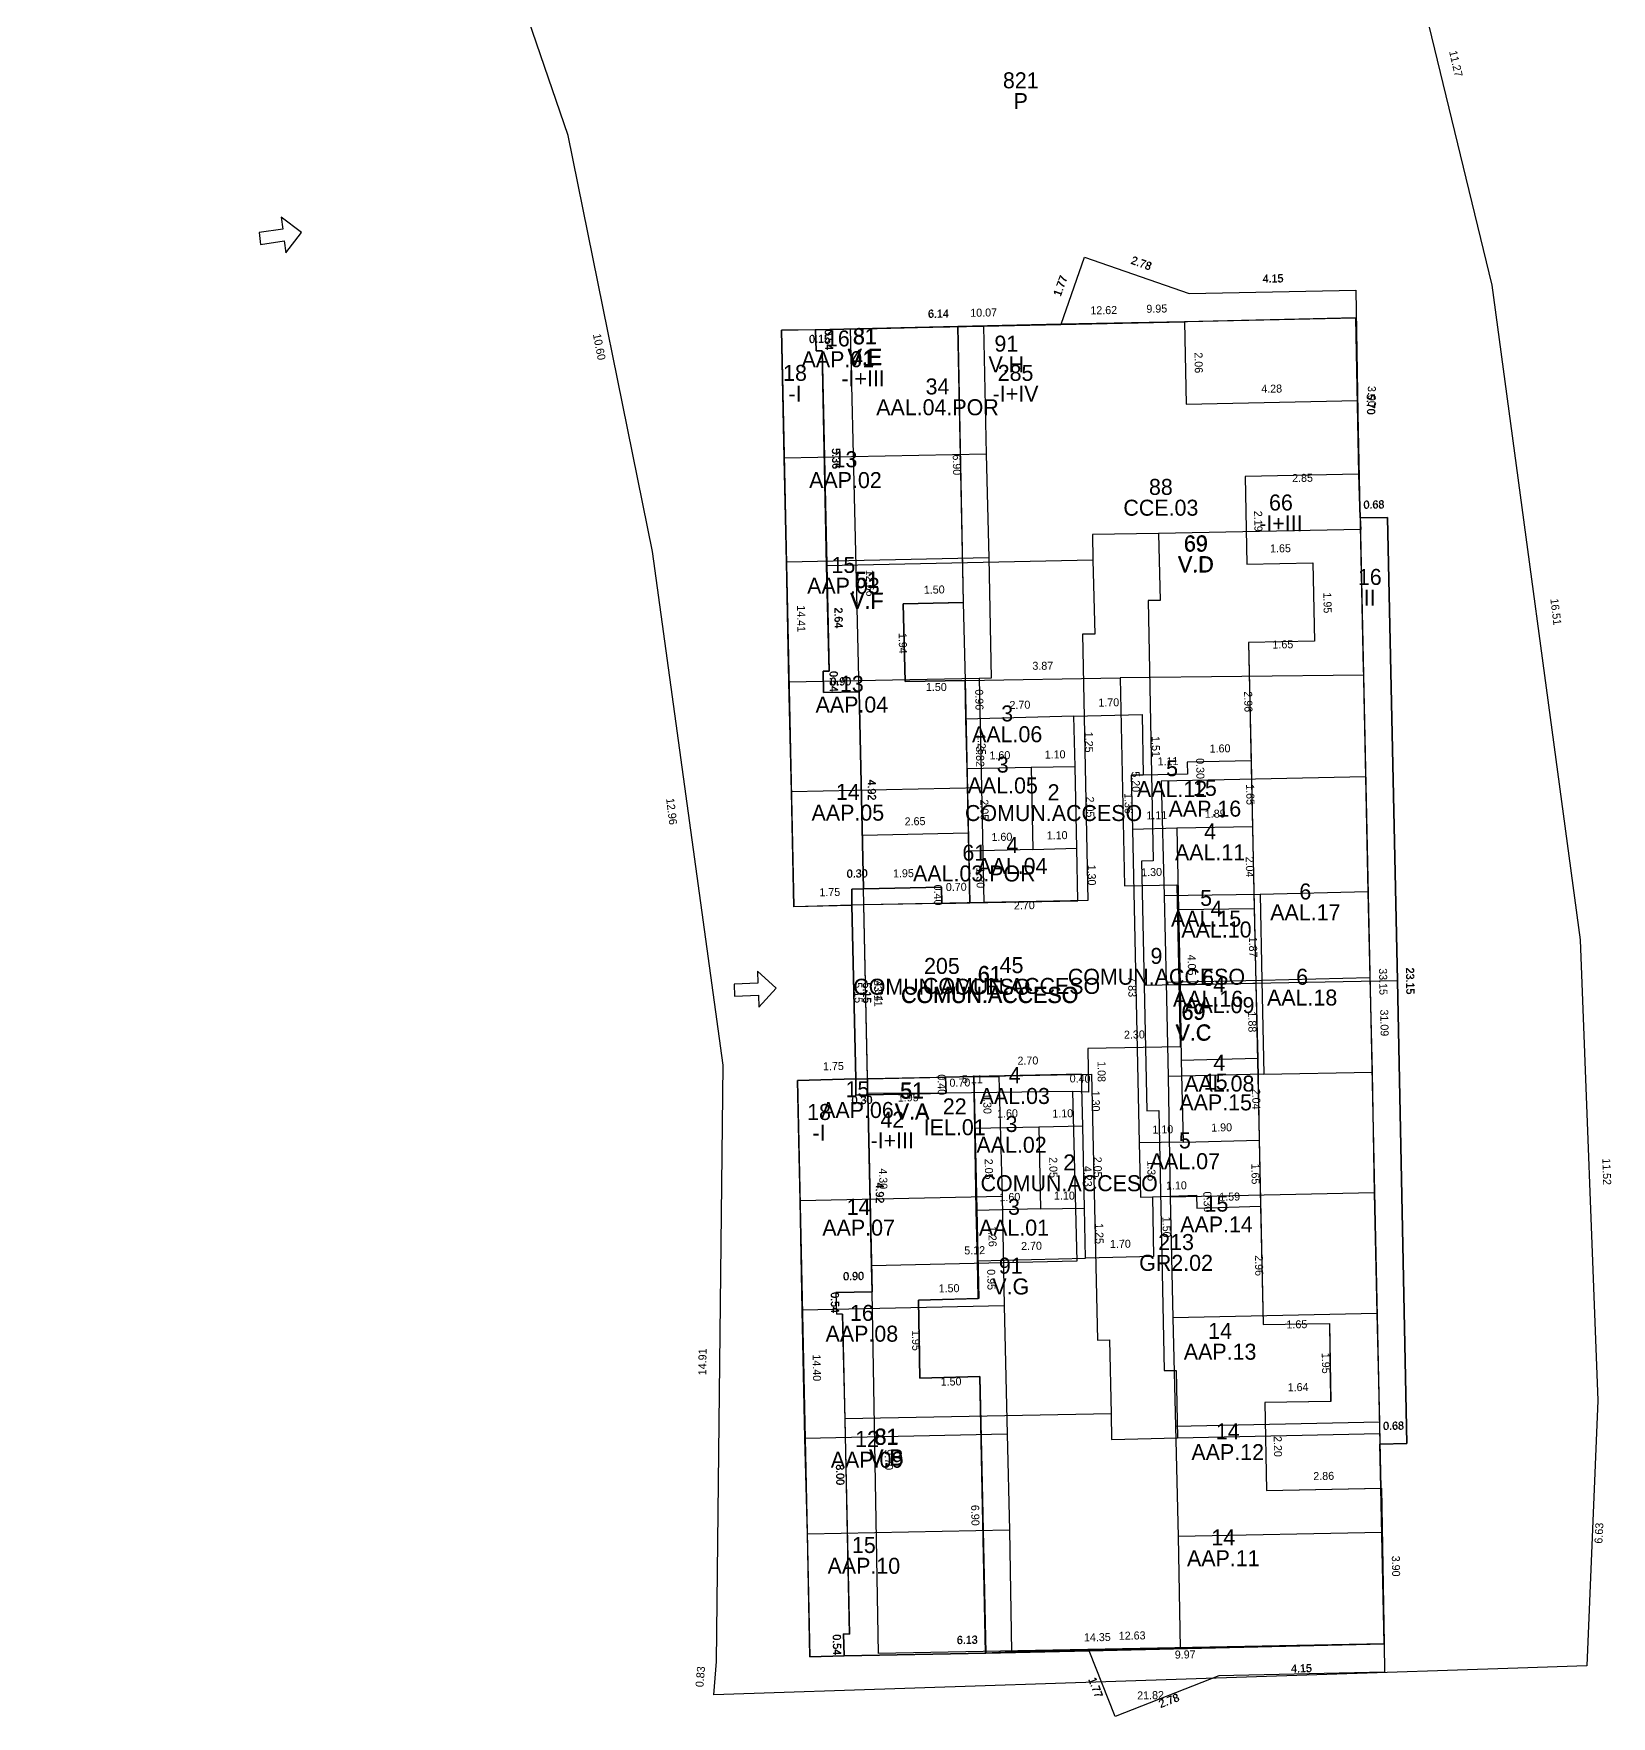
# Model space of a CAD drawing. Header units: metres. Extents: x 352532.3 to 352572, y 4795890.3 to 4795974.6.
# Drawn here: x 352532.57 to 352571.98, y 4795890.28 to 4795932.33 of the extents above; entities that cross this region are included whole.
import ezdxf
from ezdxf.enums import TextEntityAlignment as Align

# ---------------------------------------------------------------- set-up
doc = ezdxf.new("R2010")
doc.units = ezdxf.units.M

msp = doc.modelspace()

# ---------------------------------------------------------------- linework, layer by layer
at = {"layer": 'PG-LF'}
msp.add_lwpolyline([(352538.75, 4795927.74), (352538.79, 4795927.44), (352538.2, 4795927.36), (352538.24, 4795927.06), (352538.83, 4795927.15), (352538.87, 4795926.85), (352539.26, 4795927.36), (352538.75, 4795927.74)], dxfattribs=at)
at = {"layer": 'PG-LI'}
for p, q in [((352555.6595, 4795925.0085), (352552.0995, 4795924.9285)), ((352558.2395, 4795925.0685), (352555.6595, 4795925.0085)), ((352565.7095, 4795920.2285), (352565.6795, 4795921.3185)), ((352565.7095, 4795920.2285), (352566.1995, 4795897.078)), ((352555.2495, 4795910.9985), (352553.2995, 4795910.9585)), ((352553.0095, 4795910.5485), (352553.109, 4795906.2085)), ((352553.109, 4795906.2085), (352553.109, 4795905.7985)), ((352553.109, 4795905.7985), (352553.409, 4795905.8085)), ((352556.2095, 4795898.7685), (352556.359, 4795891.858)), ((352566.2295, 4795895.978), (352566.1995, 4795897.078)), ((352552.819, 4795891.788), (352556.359, 4795891.858))]:
    msp.add_line(p, q, dxfattribs=at)
for points in [[(352565.6795, 4795921.3185), (352565.5995, 4795925.2285), (352561.3195, 4795925.1285), (352558.2395, 4795925.0685)], [(352552.0995, 4795924.9285), (352551.2495, 4795924.9185), (352551.559, 4795910.5185), (352553.0095, 4795910.5485)], [(352552.0995, 4795924.9285), (352552.1195, 4795924.3985), (352552.2695, 4795924.3985), (352552.4395, 4795916.3985), (352552.2895, 4795916.3985), (352552.2995, 4795915.8585), (352553.1895, 4795915.8785), (352553.2995, 4795910.9585)], [(352555.6595, 4795925.0085), (352555.7895, 4795918.1085), (352554.2895, 4795918.0785), (352554.3395, 4795916.1385), (352555.8395, 4795916.1585), (352555.9595, 4795910.6085), (352555.2595, 4795910.5885), (352555.2495, 4795910.9985)], [(352565.6795, 4795921.3185), (352562.8395, 4795921.2585), (352562.8795, 4795919.0685), (352564.5295, 4795919.0985), (352564.5695, 4795917.1485), (352562.9195, 4795917.1085), (352563.2895, 4795900.068), (352564.9395, 4795900.098), (352564.9795, 4795898.148), (352563.3295, 4795898.118), (352563.3695, 4795895.918), (352566.2295, 4795895.978)], [(352566.1995, 4795897.078), (352566.8795, 4795897.098), (352566.6395, 4795908.6585), (352566.3895, 4795920.2385), (352565.7095, 4795920.2285)], [(352553.2995, 4795910.9585), (352553.0095, 4795910.9485), (352553.0095, 4795910.5485)], [(352553.109, 4795906.2085), (352551.649, 4795906.1685), (352551.959, 4795891.768), (352552.819, 4795891.788)], [(352553.409, 4795905.8085), (352555.3695, 4795905.8485), (352555.3495, 4795906.2485), (352556.0595, 4795906.2685), (352556.1795, 4795900.7185), (352554.679, 4795900.6785), (352554.709, 4795898.7285), (352556.2095, 4795898.7685)], [(352553.409, 4795905.8085), (352553.519, 4795900.8885), (352552.609, 4795900.8685), (352552.629, 4795900.3385), (352552.779, 4795900.3285), (352552.949, 4795892.328), (352552.799, 4795892.338), (352552.819, 4795891.788)], [(352556.359, 4795891.858), (352558.9395, 4795891.918), (352566.3095, 4795892.088), (352566.2295, 4795895.978)]]:
    msp.add_lwpolyline(points, dxfattribs=at)
at = {"layer": 'PG-LP'}
msp.add_lwpolyline([(352533.909, 4795966.6595), (352546.2295, 4795973.8095), (352549.3395, 4795974.1495), (352551.1395, 4795973.0995), (352560.2395, 4795954.369), (352566.34, 4795936.9885), (352569, 4795926.0385), (352571.2095, 4795909.6785), (352571.6495, 4795898.168), (352571.3695, 4795891.538), (352569.6495, 4795891.478), (352549.559, 4795890.818), (352549.629, 4795891.648), (352549.799, 4795906.5485), (352548.029, 4795919.3885), (352545.919, 4795929.779), (352542.459, 4795939.889), (352537.869, 4795950.859), (352532.639, 4795961.1295), (352532.569, 4795963.3495), (352533.909, 4795966.6595)], dxfattribs=at)
at = {"layer": 'PS01-LI'}
for p, q in [((352556.2995, 4795925.0185), (352556.3695, 4795921.8185)), ((352556.3695, 4795921.8185), (352551.3195, 4795921.7185)), ((352556.3695, 4795921.8185), (352556.4295, 4795919.2285)), ((352556.4295, 4795919.2285), (352551.3795, 4795919.1185)), ((352556.4295, 4795919.2285), (352556.4895, 4795916.2185)), ((352556.1895, 4795916.2085), (352551.4395, 4795916.1185)), ((352556.4895, 4795916.2185), (352556.1895, 4795916.2085)), ((352556.1895, 4795916.2085), (352556.2495, 4795913.4785)), ((352556.2495, 4795913.4785), (352551.4995, 4795913.3785)), ((352563.2095, 4795910.8185), (352560.8095, 4795910.7785)), ((352560.8095, 4795910.7785), (352560.8595, 4795908.6185)), ((352565.8995, 4795910.8785), (352563.2095, 4795910.8185)), ((352563.2095, 4795910.8185), (352563.2495, 4795908.6685)), ((352563.2495, 4795908.6685), (352560.8595, 4795908.6185)), ((352560.8595, 4795908.6185), (352560.9095, 4795906.2685)), ((352565.9495, 4795908.7285), (352563.2495, 4795908.6685)), ((352563.2495, 4795908.6685), (352563.2995, 4795906.3285)), ((352563.2995, 4795906.3285), (352560.9095, 4795906.2685)), ((352563.2995, 4795906.3285), (352566.0095, 4795906.3785)), ((352556.6795, 4795906.2685), (352556.7695, 4795903.2685)), ((352560.9095, 4795906.2685), (352560.9595, 4795903.2485)), ((352566.0595, 4795903.3585), (352560.9595, 4795903.2485)), ((352556.7695, 4795903.2685), (352551.719, 4795903.1585)), ((352556.7695, 4795903.2685), (352556.8195, 4795900.5385)), ((352560.9595, 4795903.2485), (352561.0295, 4795900.238)), ((352556.8195, 4795900.5385), (352551.769, 4795900.4285)), ((352556.8195, 4795900.5385), (352556.8895, 4795897.328)), ((352566.1295, 4795900.348), (352561.0295, 4795900.238)), ((352561.0295, 4795900.238), (352561.0995, 4795897.518)), ((352566.1895, 4795897.628), (352561.0995, 4795897.518)), ((352561.0995, 4795897.518), (352561.1595, 4795894.768)), ((352556.8895, 4795897.328), (352551.839, 4795897.2185)), ((352556.8895, 4795897.328), (352556.9495, 4795894.928)), ((352556.9495, 4795894.928), (352551.899, 4795894.828)), ((352556.9495, 4795894.928), (352556.999, 4795891.888)), ((352566.2495, 4795894.868), (352561.1595, 4795894.768)), ((352561.1595, 4795894.768), (352561.2095, 4795891.978))]:
    msp.add_line(p, q, dxfattribs=at)
for points in [[(352556.2495, 4795913.4785), (352556.3095, 4795910.6085), (352555.9595, 4795910.6085), (352555.2595, 4795910.5885), (352553.3095, 4795910.5585)], [(352565.8395, 4795913.7585), (352560.7395, 4795913.6485), (352560.8095, 4795910.7785)], [(352553.399, 4795906.2085), (352555.3495, 4795906.2485), (352556.0595, 4795906.2685), (352556.6795, 4795906.2685)]]:
    msp.add_lwpolyline(points, dxfattribs=at)
at = {"layer": 'PS01-LP'}
for p, q in [((352556.2995, 4795925.0185), (352561.3195, 4795925.1285)), ((352551.3795, 4795919.1185), (352551.3195, 4795921.7185)), ((352551.4395, 4795916.1185), (352551.3795, 4795919.1185)), ((352551.4995, 4795913.3785), (352551.4395, 4795916.1185)), ((352565.8395, 4795913.7585), (352565.8995, 4795910.8785)), ((352553.399, 4795906.2085), (352553.3095, 4795910.5585)), ((352565.8995, 4795910.8785), (352565.9495, 4795908.7285)), ((352565.9495, 4795908.7285), (352566.0095, 4795906.3785)), ((352566.0095, 4795906.3785), (352566.0595, 4795903.3585)), ((352566.0595, 4795903.3585), (352566.1295, 4795900.348)), ((352551.769, 4795900.4285), (352551.719, 4795903.1585)), ((352551.839, 4795897.2185), (352551.769, 4795900.4285)), ((352566.1295, 4795900.348), (352566.1895, 4795897.628)), ((352566.1895, 4795897.628), (352566.1995, 4795897.078)), ((352551.899, 4795894.828), (352551.839, 4795897.2185)), ((352566.2495, 4795894.868), (352566.3095, 4795892.088)), ((352566.3095, 4795892.088), (352561.2095, 4795891.978)), ((352561.2095, 4795891.978), (352556.999, 4795891.888))]:
    msp.add_line(p, q, dxfattribs=at)
for points in [[(352551.3195, 4795921.7185), (352551.2495, 4795924.9185), (352556.2995, 4795925.0185)], [(352561.3195, 4795925.1285), (352561.3595, 4795923.0685), (352565.6395, 4795923.1585), (352565.6795, 4795921.3185), (352565.7095, 4795920.2285), (352565.8395, 4795913.7585)], [(352553.3095, 4795910.5585), (352551.559, 4795910.5085), (352551.4995, 4795913.3785)], [(352551.719, 4795903.1585), (352551.649, 4795906.1685), (352553.109, 4795906.2085), (352553.399, 4795906.2085)], [(352566.1995, 4795897.078), (352566.2295, 4795895.978), (352566.2495, 4795894.868)], [(352556.999, 4795891.888), (352556.359, 4795891.858), (352552.819, 4795891.788), (352551.959, 4795891.768), (352551.899, 4795894.828)]]:
    msp.add_lwpolyline(points, dxfattribs=at)
at = {"layer": 'PS02-LF'}
msp.add_lwpolyline([(352550.65, 4795908.9), (352550.66, 4795908.6), (352550.07, 4795908.57), (352550.08, 4795908.27), (352550.68, 4795908.3), (352550.69, 4795908), (352551.12, 4795908.47), (352550.65, 4795908.9)], dxfattribs=at)
at = {"layer": 'PS02-LI'}
for p, q in [((352555.6595, 4795925.0085), (352555.7895, 4795918.1085)), ((352555.7895, 4795918.1085), (352555.8395, 4795916.1585)), ((352555.8395, 4795916.1585), (352559.7095, 4795916.2285)), ((352565.7908, 4795916.2941), (352559.7095, 4795916.2285)), ((352558.5195, 4795905.8885), (352558.6295, 4795901.6485)), ((352558.9195, 4795905.8785), (352558.5195, 4795905.8885)), ((352558.6295, 4795901.6485), (352553.499, 4795901.5385))]:
    msp.add_line(p, q, dxfattribs=at)
for points in [[(352555.8395, 4795916.1585), (352555.9195, 4795912.3485), (352553.2795, 4795912.2885)], [(352559.7095, 4795916.2285), (352559.8195, 4795911.0285), (352561.1295, 4795911.0585), (352561.2095, 4795907.0085), (352558.9095, 4795906.9685), (352558.9195, 4795905.8785)], [(352558.5195, 4795905.8885), (352555.3695, 4795905.8485), (352553.409, 4795905.8385)]]:
    msp.add_lwpolyline(points, dxfattribs=at)
at = {"layer": 'PS02-LP'}
for p, q in [((352555.6595, 4795925.0085), (352565.5995, 4795925.2285)), ((352565.7908, 4795916.2941), (352565.7922, 4795916.2285)), ((352553.499, 4795901.5385), (352553.409, 4795905.8385))]:
    msp.add_line(p, q, dxfattribs=at)
for points in [[(352565.5995, 4795925.2285), (352565.788, 4795916.427), (352565.7908, 4795916.2941)], [(352553.2795, 4795912.2885), (352553.1895, 4795915.8785), (352552.9795, 4795924.9385), (352555.6595, 4795925.0085)], [(352565.7922, 4795916.2285), (352566.3095, 4795892.088), (352553.679, 4795891.848), (352553.519, 4795900.8885), (352553.499, 4795901.5385)], [(352553.409, 4795905.8385), (352553.2995, 4795910.9585), (352553.2795, 4795912.2885)]]:
    msp.add_lwpolyline(points, dxfattribs=at)
at = {"layer": 'PS03-LI'}
for p, q in [((352565.7095, 4795920.2285), (352565.7295, 4795919.9385)), ((352560.6695, 4795919.8385), (352559.0195, 4795919.8085)), ((352559.0195, 4795919.8085), (352559.0295, 4795919.1685)), ((352565.7295, 4795919.9385), (352560.6695, 4795919.8385)), ((352559.0295, 4795919.1685), (352552.3795, 4795919.0285)), ((352553.3095, 4795910.5585), (352553.2995, 4795910.9585)), ((352566.6395, 4795908.6585), (352560.3095, 4795908.5385)), ((352559.4495, 4795899.688), (352559.4895, 4795897.838)), ((352561.1095, 4795898.918), (352561.1495, 4795897.238)), ((352559.4895, 4795897.838), (352552.839, 4795897.7085)), ((352561.1495, 4795897.238), (352566.1995, 4795897.348)), ((352566.1995, 4795897.348), (352566.1995, 4795897.078))]:
    msp.add_line(p, q, dxfattribs=at)
for points in [[(352560.6695, 4795919.8385), (352560.7095, 4795918.1585), (352560.4095, 4795918.1585), (352560.5395, 4795911.6585), (352560.2495, 4795911.6485), (352560.3095, 4795908.5385)], [(352559.0295, 4795919.1685), (352559.0795, 4795917.3185), (352558.7695, 4795917.3185), (352558.9095, 4795910.6685), (352553.3095, 4795910.5585)], [(352560.3095, 4795908.5385), (352560.3795, 4795905.4085), (352560.6795, 4795905.4185), (352560.8095, 4795898.918), (352561.1095, 4795898.918)], [(352553.409, 4795905.8085), (352553.409, 4795906.2185), (352558.9995, 4795906.3285), (352559.1495, 4795899.6785), (352559.4495, 4795899.688)], [(352559.4895, 4795897.838), (352559.4995, 4795897.198), (352561.1495, 4795897.238)]]:
    msp.add_lwpolyline(points, dxfattribs=at)
at = {"layer": 'PS03-LP'}
for p, q in [((352565.7095, 4795920.2285), (352566.3895, 4795920.2385)), ((352566.3895, 4795920.2385), (352566.6395, 4795908.6585)), ((352566.6395, 4795908.6585), (352566.8795, 4795897.098)), ((352566.8795, 4795897.098), (352566.1995, 4795897.078))]:
    msp.add_line(p, q, dxfattribs=at)
for points in [[(352552.3795, 4795919.0285), (352552.2695, 4795924.3985), (352552.1195, 4795924.3985), (352552.0995, 4795924.9285), (352555.6595, 4795925.0085), (352558.2395, 4795925.0685), (352558.8195, 4795926.7385), (352561.4395, 4795925.8285), (352565.5995, 4795925.9185), (352565.6795, 4795921.3185), (352565.7095, 4795920.2285)], [(352553.2995, 4795910.9585), (352553.1895, 4795915.8785), (352552.2995, 4795915.8585), (352552.2895, 4795916.3985), (352552.4395, 4795916.3985), (352552.3795, 4795919.0285)], [(352553.409, 4795905.8085), (352553.109, 4795905.7985), (352553.109, 4795906.2085), (352553.0095, 4795910.5485), (352553.0095, 4795910.9485), (352553.2995, 4795910.9585)], [(352552.839, 4795897.7085), (352552.779, 4795900.3285), (352552.639, 4795900.3285), (352552.619, 4795900.8685), (352553.519, 4795900.8885), (352553.409, 4795905.8085)], [(352566.1995, 4795897.078), (352566.2295, 4795895.978), (352566.3095, 4795892.088), (352566.3195, 4795891.378), (352562.1795, 4795891.288), (352559.5895, 4795890.278), (352558.9395, 4795891.918), (352556.359, 4795891.858), (352552.819, 4795891.788), (352552.799, 4795892.338), (352552.949, 4795892.328), (352552.839, 4795897.7085)]]:
    msp.add_lwpolyline(points, dxfattribs=at)
at = {"layer": 'PS04-LI'}
for p, q in [((352565.7095, 4795920.2285), (352565.7295, 4795919.9385)), ((352560.6695, 4795919.8385), (352559.0195, 4795919.8085)), ((352559.0195, 4795919.8085), (352559.0295, 4795919.1685)), ((352565.7295, 4795919.9385), (352560.6695, 4795919.8385)), ((352559.0295, 4795919.1685), (352552.3795, 4795919.0285)), ((352553.3095, 4795910.5585), (352553.2995, 4795910.9585)), ((352566.6395, 4795908.6585), (352560.3095, 4795908.5385)), ((352559.4495, 4795899.688), (352559.4895, 4795897.838)), ((352561.1095, 4795898.918), (352561.1495, 4795897.238)), ((352559.4895, 4795897.838), (352552.839, 4795897.7085)), ((352561.1495, 4795897.238), (352566.1995, 4795897.348)), ((352566.1995, 4795897.348), (352566.1995, 4795897.078))]:
    msp.add_line(p, q, dxfattribs=at)
for points in [[(352560.6695, 4795919.8385), (352560.7095, 4795918.1585), (352560.4095, 4795918.1585), (352560.5395, 4795911.6585), (352560.2495, 4795911.6485), (352560.3095, 4795908.5385)], [(352559.0295, 4795919.1685), (352559.0795, 4795917.3185), (352558.7695, 4795917.3185), (352558.9095, 4795910.6685), (352553.3095, 4795910.5585)], [(352560.3095, 4795908.5385), (352560.3795, 4795905.4085), (352560.6795, 4795905.4185), (352560.8095, 4795898.918), (352561.1095, 4795898.918)], [(352553.409, 4795905.8085), (352553.409, 4795906.2185), (352558.9995, 4795906.3285), (352559.1495, 4795899.6785), (352559.4495, 4795899.688)], [(352559.4895, 4795897.838), (352559.4995, 4795897.198), (352561.1495, 4795897.238)]]:
    msp.add_lwpolyline(points, dxfattribs=at)
at = {"layer": 'PS04-LP'}
for p, q in [((352565.7095, 4795920.2285), (352566.3895, 4795920.2385)), ((352566.3895, 4795920.2385), (352566.6395, 4795908.6585)), ((352566.6395, 4795908.6585), (352566.8795, 4795897.098)), ((352566.8795, 4795897.098), (352566.1995, 4795897.078))]:
    msp.add_line(p, q, dxfattribs=at)
for points in [[(352552.3795, 4795919.0285), (352552.2695, 4795924.3985), (352552.1195, 4795924.3985), (352552.0995, 4795924.9285), (352555.6595, 4795925.0085), (352558.2395, 4795925.0685), (352558.8195, 4795926.7385), (352561.4395, 4795925.8285), (352565.5995, 4795925.9185), (352565.6795, 4795921.3185), (352565.7095, 4795920.2285)], [(352553.2995, 4795910.9585), (352553.1895, 4795915.8785), (352552.2995, 4795915.8585), (352552.2895, 4795916.3985), (352552.4395, 4795916.3985), (352552.3795, 4795919.0285)], [(352553.409, 4795905.8085), (352553.109, 4795905.7985), (352553.109, 4795906.2085), (352553.0095, 4795910.5485), (352553.0095, 4795910.9485), (352553.2995, 4795910.9585)], [(352552.839, 4795897.7085), (352552.779, 4795900.3285), (352552.639, 4795900.3285), (352552.619, 4795900.8685), (352553.519, 4795900.8885), (352553.409, 4795905.8085)], [(352566.1995, 4795897.078), (352566.2295, 4795895.978), (352566.3095, 4795892.088), (352566.3195, 4795891.378), (352562.1795, 4795891.288), (352559.5895, 4795890.278), (352558.9395, 4795891.918), (352556.359, 4795891.858), (352552.819, 4795891.788), (352552.799, 4795892.338), (352552.949, 4795892.328), (352552.839, 4795897.7085)]]:
    msp.add_lwpolyline(points, dxfattribs=at)
at = {"layer": 'PS05-LI'}
for p, q in [((352558.5595, 4795915.2685), (352555.8595, 4795915.1985)), ((352558.5895, 4795914.0085), (352558.5595, 4795915.2685)), ((352557.4895, 4795913.9885), (352555.8895, 4795913.9585)), ((352558.5895, 4795914.0085), (352557.4895, 4795913.9885)), ((352557.4895, 4795913.9885), (352557.5295, 4795911.9385)), ((352558.6295, 4795911.9685), (352558.5895, 4795914.0085)), ((352561.3995, 4795913.8185), (352560.2895, 4795913.7985)), ((352561.1295, 4795912.4685), (352560.0195, 4795912.4385)), ((352560.0195, 4795912.4385), (352560.1895, 4795904.6085)), ((352563.0195, 4795912.5085), (352561.1295, 4795912.4685)), ((352561.1295, 4795912.4685), (352561.1695, 4795910.4285)), ((352557.5295, 4795911.9385), (352555.9295, 4795911.8985)), ((352557.5295, 4795911.9385), (352558.6295, 4795911.9685)), ((352563.0595, 4795910.4585), (352561.1695, 4795910.4285)), ((352561.1695, 4795910.4285), (352561.2095, 4795908.5485)), ((352563.0995, 4795908.5885), (352561.2095, 4795908.5485)), ((352561.2095, 4795908.5485), (352561.2395, 4795906.6685)), ((352563.1495, 4795906.7185), (352561.2395, 4795906.6685)), ((352561.2395, 4795906.6685), (352561.2895, 4795904.6285)), ((352558.7795, 4795905.0285), (352557.6795, 4795904.9985)), ((352558.8195, 4795902.9785), (352558.7795, 4795905.0285)), ((352557.6795, 4795904.9985), (352556.0795, 4795904.9685)), ((352557.6795, 4795904.9985), (352557.7195, 4795902.9585)), ((352561.2895, 4795904.6285), (352560.1895, 4795904.6085)), ((352560.1895, 4795904.6085), (352560.2195, 4795903.2485)), ((352561.2895, 4795904.6285), (352563.1895, 4795904.6785)), ((352557.7195, 4795902.9585), (352556.1195, 4795902.9185)), ((352557.7195, 4795902.9585), (352558.8195, 4795902.9785)), ((352558.8495, 4795901.7285), (352558.8195, 4795902.9785)), ((352560.2195, 4795903.2485), (352560.5195, 4795903.2585)), ((352561.6295, 4795902.9785), (352563.2195, 4795903.0285)), ((352556.1495, 4795901.6585), (352558.8495, 4795901.7285))]:
    msp.add_line(p, q, dxfattribs=at)
for points in [[(352558.5595, 4795915.2685), (352560.2595, 4795915.3085), (352560.2895, 4795913.7985)], [(352562.9895, 4795914.1585), (352561.3895, 4795914.1185), (352561.3995, 4795913.8185)], [(352560.2895, 4795913.7985), (352559.9895, 4795913.7985), (352560.0195, 4795912.4385)], [(352555.9595, 4795910.6085), (352558.6595, 4795910.6585), (352558.6295, 4795911.9685)], [(352558.7795, 4795905.0285), (352558.7495, 4795906.3285), (352556.0595, 4795906.2685)], [(352560.5195, 4795903.2585), (352560.5495, 4795901.7685), (352558.8495, 4795901.7285)], [(352560.5195, 4795903.2585), (352561.6195, 4795903.2985), (352561.6295, 4795902.9785)]]:
    msp.add_lwpolyline(points, dxfattribs=at)
at = {"layer": 'PS05-LP'}
for p, q in [((352555.8895, 4795913.9585), (352555.8595, 4795915.1985)), ((352555.9295, 4795911.8985), (352555.8895, 4795913.9585)), ((352562.9895, 4795914.1585), (352563.0195, 4795912.5085)), ((352563.0195, 4795912.5085), (352563.0595, 4795910.4585)), ((352555.9595, 4795910.6085), (352555.9295, 4795911.8985)), ((352563.0595, 4795910.4585), (352563.0995, 4795908.5885)), ((352563.0995, 4795908.5885), (352563.1495, 4795906.7185)), ((352563.1495, 4795906.7185), (352563.1895, 4795904.6785)), ((352556.0795, 4795904.9685), (352556.0595, 4795906.2685)), ((352556.1195, 4795902.9185), (352556.0795, 4795904.9685)), ((352563.1895, 4795904.6785), (352563.2195, 4795903.0285)), ((352556.1495, 4795901.6585), (352556.1195, 4795902.9185))]:
    msp.add_line(p, q, dxfattribs=at)
for points in [[(352555.8595, 4795915.1985), (352555.8395, 4795916.1585), (352554.3395, 4795916.1385), (352554.2895, 4795918.0785), (352555.7995, 4795918.1085), (352555.6595, 4795925.0085), (352558.2395, 4795925.0685), (352565.5995, 4795925.2285), (352565.6795, 4795921.3185), (352562.8395, 4795921.2585), (352562.8795, 4795919.0685), (352564.5295, 4795919.0985), (352564.5695, 4795917.1485), (352562.9195, 4795917.1085), (352562.9895, 4795914.1585)], [(352556.0595, 4795906.2685), (352555.3495, 4795906.2485), (352555.3695, 4795905.8485), (352553.409, 4795905.8085), (352553.2995, 4795910.9585), (352555.2495, 4795910.9985), (352555.2595, 4795910.5885), (352555.9595, 4795910.6085)], [(352563.2195, 4795903.0285), (352563.2895, 4795900.068), (352564.9395, 4795900.098), (352564.9695, 4795898.148), (352563.3295, 4795898.118), (352563.3695, 4795895.918), (352566.2395, 4795895.978), (352566.3095, 4795892.088), (352556.349, 4795891.858), (352556.2095, 4795898.7685), (352554.709, 4795898.7285), (352554.679, 4795900.6785), (352556.1695, 4795900.7185), (352556.1495, 4795901.6585)]]:
    msp.add_lwpolyline(points, dxfattribs=at)

# ---------------------------------------------------------------- texts
at = {"layer": 'PG-AA'}
for s, p in [('P', (352557.23, 4795930.84)), ('-I', (352551.59, 4795923.53)), ('-I+III', (352553.29, 4795923.91)), ('-I+IV', (352557.1, 4795923.53)), ('-I+III', (352563.73, 4795920.29)), ('II', (352565.95, 4795918.43)), ('-I', (352552.19, 4795905.06)), ('-I+III', (352554.02, 4795904.87))]:
    msp.add_text(s, height=0.4, dxfattribs=at).set_placement(p, align=Align.TOP_CENTER)
at = {"layer": 'PG-AS'}
for s, p in [('821', (352557.23, 4795930.84)), ('41', (352553.29, 4795923.91)), ('18', (352551.59, 4795923.53)), ('285', (352557.1, 4795923.53)), ('66', (352563.73, 4795920.29)), ('16', (352565.95, 4795918.43)), ('18', (352552.19, 4795905.06)), ('42', (352554.02, 4795904.87))]:
    msp.add_text(s, height=0.4, dxfattribs=at).set_placement(p, align=Align.BOTTOM_CENTER)
at = {"layer": 'PG-CO'}
for s, rotation, p, p2 in [('11.27', 283, (352567.93, 4795931.88), (352567.93, 4795931.88)), ('10.60', 281, (352546.54, 4795924.81), (352546.54, 4795924.81)), ('16.51', 277, (352570.46, 4795918.2), (352570.46, 4795918.2)), ('12.96', 277, (352548.37, 4795913.21), (352548.37, 4795913.21)), ('11.52', 272, (352571.76, 4795904.22), (352571.76, 4795904.22)), ('14.91', 89, (352549.37, 4795898.8), (352549.37, 4795898.8)), ('6.63', 87, (352571.76, 4795894.59), (352571.76, 4795894.59)), ('0.83', 85, (352549.3, 4795891), (352549.3, 4795891)), ('21.82', 1, (352560.14, 4795890.7), (352560.14, 4795890.7))]:
    msp.add_text(s, height=0.2, rotation=rotation, dxfattribs=at).set_placement(p, p2, align=Align.FIT)
at = {"layer": 'PS01-AS'}
for s, p in [('16', (352552.66, 4795924.39)), ('13', (352552.85, 4795921.37)), ('15', (352552.8, 4795918.73)), ('13', (352553.01, 4795915.76)), ('14', (352552.91, 4795913.06)), ('15', (352561.83, 4795913.16)), ('5', (352561.86, 4795910.41)), ('6', (352564.34, 4795910.57)), ('205', (352555.26, 4795908.71)), ('6', (352561.91, 4795908.41)), ('6', (352564.26, 4795908.44)), ('15', (352562.1, 4795905.82)), ('15', (352553.15, 4795905.63)), ('14', (352553.18, 4795902.69)), ('15', (352562.12, 4795902.77)), ('16', (352553.26, 4795900.04)), ('14', (352562.21, 4795899.59)), ('14', (352562.4, 4795897.08)), ('12', (352553.39, 4795896.89)), ('14', (352562.29, 4795894.43)), ('15', (352553.31, 4795894.24))]:
    msp.add_text(s, height=0.4, dxfattribs=at).set_placement(p, align=Align.BOTTOM_CENTER)
at = {"layer": 'PS01-AU'}
for s, p in [('AAP.01', (352552.66, 4795924.39)), ('AAP.02', (352552.85, 4795921.37)), ('AAP.03', (352552.8, 4795918.73)), ('AAP.04', (352553.01, 4795915.76)), ('AAP.05', (352552.91, 4795913.06)), ('AAP.16', (352561.83, 4795913.16)), ('AAL.17', (352564.34, 4795910.57)), ('AAL.15', (352561.86, 4795910.41)), ('COMUN.ACCESO', (352555.26, 4795908.71)), ('AAL.16', (352561.91, 4795908.41)), ('AAL.18', (352564.26, 4795908.44)), ('AAP.06', (352553.15, 4795905.63)), ('AAP.15', (352562.1, 4795905.82)), ('AAP.07', (352553.18, 4795902.69)), ('AAP.14', (352562.12, 4795902.77)), ('AAP.08', (352553.26, 4795900.04)), ('AAP.13', (352562.21, 4795899.59)), ('AAP.12', (352562.4, 4795897.08)), ('AAP.09', (352553.39, 4795896.89)), ('AAP.10', (352553.31, 4795894.24)), ('AAP.11', (352562.29, 4795894.43))]:
    msp.add_text(s, height=0.4, dxfattribs=at).set_placement(p, align=Align.TOP_CENTER)
at = {"layer": 'PS01-CO'}
for s, rotation, p, p2 in [('10.07', 1, (352555.97, 4795925.25), (352555.97, 4795925.25)), ('2.06', 271, (352561.57, 4795924.36), (352561.57, 4795924.36)), ('4.28', 1, (352563.24, 4795923.35), (352563.24, 4795923.35)), ('14.41', 271, (352551.64, 4795918.04), (352551.64, 4795918.04)), ('1.75', 1, (352552.2, 4795910.77), (352552.2, 4795910.77)), ('4.34', 271, (352553.58, 4795908.66), (352553.58, 4795908.66)), ('31.09', 271, (352566.21, 4795907.94), (352566.21, 4795907.94)), ('1.75', 1, (352552.29, 4795906.42), (352552.29, 4795906.42)), ('14.40', 271, (352552.03, 4795899.32), (352552.03, 4795899.32)), ('14.35', 1, (352558.81, 4795892.15), (352558.81, 4795892.15))]:
    msp.add_text(s, height=0.2, rotation=rotation, dxfattribs=at).set_placement(p, p2, align=Align.FIT)
at = {"layer": 'PS02-AS'}
for s, p in [('34', (352555.15, 4795923.19)), ('88', (352560.73, 4795920.68)), ('61', (352556.07, 4795911.54)), ('22', (352555.58, 4795905.2)), ('213', (352561.11, 4795901.81))]:
    msp.add_text(s, height=0.4, dxfattribs=at).set_placement(p, align=Align.BOTTOM_CENTER)
at = {"layer": 'PS02-AU'}
for s, p in [('AAL.04.POR', (352555.15, 4795923.19)), ('CCE.03', (352560.73, 4795920.68)), ('AAL.03.POR', (352556.07, 4795911.54)), ('IEL.01', (352555.58, 4795905.2)), ('GR2.02', (352561.11, 4795901.81))]:
    msp.add_text(s, height=0.4, dxfattribs=at).set_placement(p, align=Align.TOP_CENTER)
at = {"layer": 'PS02-CO'}
for s, rotation, p, p2 in [('12.62', 1, (352558.97, 4795925.31), (352558.97, 4795925.31)), ('12.66', 271, (352553.36, 4795918.93), (352553.36, 4795918.93)), ('3.82', 271, (352556.11, 4795914.52), (352556.11, 4795914.52)), ('5.20', 271, (352560, 4795913.89), (352560, 4795913.89)), ('2.65', 1, (352554.33, 4795912.54), (352554.33, 4795912.54)), ('1.30', 1, (352560.24, 4795911.27), (352560.24, 4795911.27)), ('4.05', 271, (352561.4, 4795909.31), (352561.4, 4795909.31)), ('33.15', 271, (352566.18, 4795908.97), (352566.18, 4795908.97)), ('33.11', 271, (352553.56, 4795908.68), (352553.56, 4795908.68)), ('2.30', 1, (352559.81, 4795907.21), (352559.81, 4795907.21)), ('0.40', 359, (352558.45, 4795906.12), (352558.45, 4795906.12)), ('1.08', 270, (352559.15, 4795906.65), (352559.15, 4795906.65)), ('4.30', 271, (352553.69, 4795903.97), (352553.69, 4795903.97)), ('4.23', 271, (352558.8, 4795904.03), (352558.8, 4795904.03)), ('5.12', 1, (352555.82, 4795901.82), (352555.82, 4795901.82)), ('9.70', 271, (352553.83, 4795896.95), (352553.83, 4795896.95)), ('12.63', 1, (352559.68, 4795892.19), (352559.68, 4795892.19))]:
    msp.add_text(s, height=0.2, rotation=rotation, dxfattribs=at).set_placement(p, p2, align=Align.FIT)
for s, p, p2 in [('3.87', (352557.52, 4795916.43), (352557.52, 4795916.43)), ('5.11', (352555.76, 4795906.1), (352555.76, 4795906.1))]:
    msp.add_text(s, height=0.2, dxfattribs=at).set_placement(p, p2, align=Align.FIT)
at = {"layer": 'PS03-AS'}
for s, p in [('81', (352553.34, 4795924.45)), ('69', (352561.61, 4795919.27)), ('51', (352553.39, 4795918.36)), ('61', (352556.46, 4795908.51)), ('69', (352561.55, 4795907.57)), ('51', (352554.52, 4795905.6)), ('81', (352553.88, 4795896.95))]:
    msp.add_text(s, height=0.4, dxfattribs=at).set_placement(p, align=Align.BOTTOM_CENTER)
at = {"layer": 'PS03-AU'}
for s, p in [('V.E', (352553.34, 4795924.45)), ('V.D', (352561.61, 4795919.27)), ('V.F', (352553.39, 4795918.36)), ('COMUN.ACCESO', (352556.46, 4795908.51)), ('V.C', (352561.55, 4795907.57)), ('V.A', (352554.52, 4795905.6)), ('V.B', (352553.88, 4795896.95))]:
    msp.add_text(s, height=0.4, dxfattribs=at).set_placement(p, align=Align.TOP_CENTER)
at = {"layer": 'PS03-CO'}
for s, rotation, p, p2 in [('2.78', 340, (352559.97, 4795926.59), (352559.97, 4795926.59)), ('1.77', 70, (352558.23, 4795925.75), (352558.23, 4795925.75)), ('4.15', 1, (352563.28, 4795926.11), (352563.28, 4795926.11)), ('6.14', 1, (352554.92, 4795925.23), (352554.92, 4795925.23)), ('0.15', 1, (352551.95, 4795924.6), (352551.95, 4795924.6)), ('0.54', 271, (352552.34, 4795924.94), (352552.34, 4795924.94)), ('5.70', 271, (352565.88, 4795923.33), (352565.88, 4795923.33)), ('5.36', 271, (352552.52, 4795921.97), (352552.52, 4795921.97)), ('0.68', 1, (352565.8, 4795920.46), (352565.8, 4795920.46)), ('2.64', 271, (352552.58, 4795917.99), (352552.58, 4795917.99)), ('0.54', 271, (352552.46, 4795916.4), (352552.46, 4795916.4)), ('0.90', 1, (352552.48, 4795916.04), (352552.48, 4795916.04)), ('4.92', 271, (352553.41, 4795913.69), (352553.41, 4795913.69)), ('0.30', 1, (352552.89, 4795911.24), (352552.89, 4795911.24)), ('23.15', 271, (352566.86, 4795908.99), (352566.86, 4795908.99)), ('5.15', 271, (352553.29, 4795908.62), (352553.29, 4795908.62)), ('0.30', 1, (352553.01, 4795905.58), (352553.01, 4795905.58)), ('4.92', 271, (352553.61, 4795903.62), (352553.61, 4795903.62)), ('0.90', 1, (352552.8, 4795901.18), (352552.8, 4795901.18)), ('0.54', 271, (352552.49, 4795900.88), (352552.49, 4795900.88)), ('0.68', 1, (352566.29, 4795897.44), (352566.29, 4795897.44)), ('8.00', 271, (352552.62, 4795896.58), (352552.62, 4795896.58)), ('0.54', 271, (352552.54, 4795892.33), (352552.54, 4795892.33)), ('6.13', 1, (352555.64, 4795892.09), (352555.64, 4795892.09)), ('4.15', 1, (352563.99, 4795891.38), (352563.99, 4795891.38)), ('1.77', 291, (352558.92, 4795891.21), (352558.92, 4795891.21)), ('2.78', 21, (352560.73, 4795890.49), (352560.73, 4795890.49))]:
    msp.add_text(s, height=0.2, rotation=rotation, dxfattribs=at).set_placement(p, p2, align=Align.FIT)
at = {"layer": 'PS04-AS'}
for s, p in [('81', (352553.33, 4795924.44)), ('69', (352561.6, 4795919.26)), ('51', (352553.38, 4795918.35)), ('61', (352556.45, 4795908.5)), ('69', (352561.54, 4795907.56)), ('51', (352554.51, 4795905.59)), ('81', (352553.87, 4795896.94))]:
    msp.add_text(s, height=0.4, dxfattribs=at).set_placement(p, align=Align.BOTTOM_CENTER)
at = {"layer": 'PS04-AU'}
for s, p in [('V.E', (352553.33, 4795924.44)), ('V.D', (352561.6, 4795919.26)), ('V.F', (352553.38, 4795918.35)), ('COMUN.ACCESO', (352556.45, 4795908.5)), ('V.C', (352561.54, 4795907.56)), ('V.A', (352554.51, 4795905.59)), ('V.B', (352553.87, 4795896.94))]:
    msp.add_text(s, height=0.4, dxfattribs=at).set_placement(p, align=Align.TOP_CENTER)
at = {"layer": 'PS04-CO'}
for s, rotation, p, p2 in [('2.78', 340, (352559.96, 4795926.58), (352559.96, 4795926.58)), ('1.77', 70, (352558.22, 4795925.74), (352558.22, 4795925.74)), ('4.15', 1, (352563.27, 4795926.1), (352563.27, 4795926.1)), ('6.14', 1, (352554.91, 4795925.22), (352554.91, 4795925.22)), ('0.15', 1, (352551.94, 4795924.59), (352551.94, 4795924.59)), ('0.54', 271, (352552.33, 4795924.93), (352552.33, 4795924.93)), ('5.70', 271, (352565.87, 4795923.32), (352565.87, 4795923.32)), ('5.36', 271, (352552.51, 4795921.96), (352552.51, 4795921.96)), ('0.68', 1, (352565.79, 4795920.45), (352565.79, 4795920.45)), ('2.64', 271, (352552.57, 4795917.98), (352552.57, 4795917.98)), ('0.54', 271, (352552.45, 4795916.39), (352552.45, 4795916.39)), ('0.90', 1, (352552.47, 4795916.03), (352552.47, 4795916.03)), ('4.92', 271, (352553.4, 4795913.68), (352553.4, 4795913.68)), ('0.30', 1, (352552.88, 4795911.23), (352552.88, 4795911.23)), ('23.15', 271, (352566.85, 4795908.98), (352566.85, 4795908.98)), ('5.15', 271, (352553.28, 4795908.61), (352553.28, 4795908.61)), ('0.30', 1, (352553, 4795905.57), (352553, 4795905.57)), ('4.92', 271, (352553.6, 4795903.61), (352553.6, 4795903.61)), ('0.90', 1, (352552.79, 4795901.17), (352552.79, 4795901.17)), ('0.54', 271, (352552.48, 4795900.87), (352552.48, 4795900.87)), ('0.68', 1, (352566.28, 4795897.43), (352566.28, 4795897.43)), ('8.00', 271, (352552.61, 4795896.57), (352552.61, 4795896.57)), ('0.54', 271, (352552.53, 4795892.32), (352552.53, 4795892.32)), ('6.13', 1, (352555.63, 4795892.08), (352555.63, 4795892.08)), ('4.15', 1, (352563.98, 4795891.37), (352563.98, 4795891.37)), ('1.77', 291, (352558.91, 4795891.2), (352558.91, 4795891.2)), ('2.78', 21, (352560.72, 4795890.48), (352560.72, 4795890.48))]:
    msp.add_text(s, height=0.2, rotation=rotation, dxfattribs=at).set_placement(p, p2, align=Align.FIT)
at = {"layer": 'PS05-AS'}
for s, p in [('91', (352556.87, 4795924.26)), ('3', (352556.89, 4795915.02)), ('3', (352556.78, 4795913.74)), ('5', (352561.01, 4795913.65)), ('2', (352558.05, 4795913.05)), ('4', (352557.02, 4795911.73)), ('4', (352561.96, 4795912.07)), ('4', (352562.12, 4795910.14)), ('45', (352557, 4795908.73)), ('9', (352560.62, 4795908.96)), ('4', (352562.19, 4795908.25)), ('4', (352562.19, 4795906.29)), ('4', (352557.08, 4795905.98)), ('3', (352557, 4795904.76)), ('5', (352561.33, 4795904.35)), ('2', (352558.44, 4795903.8)), ('3', (352557.06, 4795902.69)), ('91', (352556.98, 4795901.22))]:
    msp.add_text(s, height=0.4, dxfattribs=at).set_placement(p, align=Align.BOTTOM_CENTER)
at = {"layer": 'PS05-AU'}
for s, p in [('V.H', (352556.87, 4795924.26)), ('AAL.06', (352556.89, 4795915.02)), ('AAL.05', (352556.78, 4795913.74)), ('AAL.12', (352561.01, 4795913.65)), ('COMUN.ACCESO', (352558.05, 4795913.05)), ('AAL.11', (352561.96, 4795912.07)), ('AAL.04', (352557.02, 4795911.73)), ('AAL.10', (352562.12, 4795910.14)), ('COMUN.ACCESO', (352560.62, 4795908.96)), ('COMUN.ACCESO', (352557, 4795908.73)), ('AAL.09', (352562.19, 4795908.25)), ('AAL.08', (352562.19, 4795906.29)), ('AAL.03', (352557.08, 4795905.98)), ('AAL.02', (352557, 4795904.76)), ('AAL.07', (352561.33, 4795904.35)), ('COMUN.ACCESO', (352558.44, 4795903.8)), ('AAL.01', (352557.06, 4795902.69)), ('V.G', (352556.98, 4795901.22))]:
    msp.add_text(s, height=0.4, dxfattribs=at).set_placement(p, align=Align.TOP_CENTER)
at = {"layer": 'PS05-CO'}
for s, rotation, p, p2 in [('9.95', 1, (352560.37, 4795925.35), (352560.37, 4795925.35)), ('3.90', 271, (352565.9, 4795923.52), (352565.9, 4795923.52)), ('6.90', 271, (352555.53, 4795921.81), (352555.53, 4795921.81)), ('2.85', 1, (352564.01, 4795921.12), (352564.01, 4795921.12)), ('2.19', 271, (352563.06, 4795920.4), (352563.06, 4795920.4)), ('1.65', 1, (352563.46, 4795919.36), (352563.46, 4795919.36)), ('1.50', 1, (352554.81, 4795918.33), (352554.81, 4795918.33)), ('1.95', 271, (352564.79, 4795918.36), (352564.79, 4795918.36)), ('1.94', 271, (352554.18, 4795917.35), (352554.18, 4795917.35)), ('1.65', 1, (352563.52, 4795916.96), (352563.52, 4795916.96)), ('0.96', 271, (352556.09, 4795915.94), (352556.09, 4795915.94)), ('2.70', 1, (352556.95, 4795915.45), (352556.95, 4795915.45)), ('1.70', 1, (352559.17, 4795915.51), (352559.17, 4795915.51)), ('2.96', 271, (352562.81, 4795915.89), (352562.81, 4795915.89)), ('1.25', 271, (352556.15, 4795914.82), (352556.15, 4795914.82)), ('1.25', 271, (352558.83, 4795914.88), (352558.83, 4795914.88)), ('1.51', 271, (352560.5, 4795914.77), (352560.5, 4795914.77)), ('1.60', 1, (352556.45, 4795914.19), (352556.45, 4795914.19)), ('1.10', 1, (352557.83, 4795914.21), (352557.83, 4795914.21)), ('1.60', 1, (352561.95, 4795914.36), (352561.95, 4795914.36)), ('1.11', 1, (352560.65, 4795914.04), (352560.65, 4795914.04)), ('0.30', 271, (352561.61, 4795914.22), (352561.61, 4795914.22)), ('1.65', 271, (352562.86, 4795913.57), (352562.86, 4795913.57)), ('2.05', 271, (352556.22, 4795913.19), (352556.22, 4795913.19)), ('2.05', 271, (352558.86, 4795913.26), (352558.86, 4795913.26)), ('1.36', 271, (352559.82, 4795913.35), (352559.82, 4795913.35)), ('1.11', 1, (352560.37, 4795912.69), (352560.37, 4795912.69)), ('1.89', 1, (352561.83, 4795912.73), (352561.83, 4795912.73)), ('1.60', 1, (352556.5, 4795912.15), (352556.5, 4795912.15)), ('1.10', 1, (352557.88, 4795912.19), (352557.88, 4795912.19)), ('1.95', 1, (352554.04, 4795911.24), (352554.04, 4795911.24)), ('1.30', 271, (352556.12, 4795911.49), (352556.12, 4795911.49)), ('1.30', 271, (352558.9, 4795911.56), (352558.9, 4795911.56)), ('2.04', 271, (352562.85, 4795911.76), (352562.85, 4795911.76)), ('0.40', 271, (352555.06, 4795911.06), (352555.06, 4795911.06)), ('0.70', 1, (352555.36, 4795910.9), (352555.36, 4795910.9)), ('2.70', 1, (352557.06, 4795910.44), (352557.06, 4795910.44)), ('1.87', 271, (352562.93, 4795909.76), (352562.93, 4795909.76)), ('5.15', 271, (352553.07, 4795908.62), (352553.07, 4795908.62)), ('7.83', 271, (352559.91, 4795908.77), (352559.91, 4795908.77)), ('1.88', 271, (352562.91, 4795907.89), (352562.91, 4795907.89)), ('2.70', 1, (352557.15, 4795906.56), (352557.15, 4795906.56)), ('0.40', 271, (352555.15, 4795906.32), (352555.15, 4795906.32)), ('0.70', 1, (352555.45, 4795906.01), (352555.45, 4795906.01)), ('1.30', 271, (352559, 4795905.91), (352559, 4795905.91)), ('2.04', 271, (352563.01, 4795905.96), (352563.01, 4795905.96)), ('1.95', 1, (352554.16, 4795905.64), (352554.16, 4795905.64)), ('1.30', 271, (352556.29, 4795905.85), (352556.29, 4795905.85)), ('1.60', 1, (352556.64, 4795905.24), (352556.64, 4795905.24)), ('1.10', 1, (352558.02, 4795905.24), (352558.02, 4795905.24)), ('1.10', 1, (352560.52, 4795904.84), (352560.52, 4795904.84)), ('1.90', 1, (352561.99, 4795904.89), (352561.99, 4795904.89)), ('2.05', 271, (352556.33, 4795904.21), (352556.33, 4795904.21)), ('2.05', 271, (352557.94, 4795904.25), (352557.94, 4795904.25)), ('2.05', 271, (352559.05, 4795904.26), (352559.05, 4795904.26)), ('1.36', 271, (352560.39, 4795904.17), (352560.39, 4795904.17)), ('1.65', 271, (352562.99, 4795904.09), (352562.99, 4795904.09)), ('1.60', 1, (352556.7, 4795903.15), (352556.7, 4795903.15)), ('1.10', 1, (352560.86, 4795903.44), (352560.86, 4795903.44)), ('0.30', 272, (352561.79, 4795903.39), (352561.79, 4795903.39)), ('1.59', 1, (352562.19, 4795903.16), (352562.19, 4795903.16)), ('1.26', 271, (352556.42, 4795902.53), (352556.42, 4795902.53)), ('1.25', 271, (352559.09, 4795902.6), (352559.09, 4795902.6)), ('1.50', 271, (352560.77, 4795902.76), (352560.77, 4795902.76)), ('2.70', 1, (352557.24, 4795901.93), (352557.24, 4795901.93)), ('1.70', 1, (352559.46, 4795901.98), (352559.46, 4795901.98)), ('2.96', 271, (352563.08, 4795901.8), (352563.08, 4795901.8)), ('0.95', 271, (352556.39, 4795901.45), (352556.39, 4795901.45)), ('1.50', 1, (352555.18, 4795900.87), (352555.18, 4795900.87)), ('1.65', 1, (352563.87, 4795899.97), (352563.87, 4795899.97)), ('1.95', 271, (352554.51, 4795899.93), (352554.51, 4795899.93)), ('1.95', 271, (352564.75, 4795899.36), (352564.75, 4795899.36)), ('1.50', 1, (352555.23, 4795898.54), (352555.23, 4795898.54)), ('1.64', 1, (352563.9, 4795898.4), (352563.9, 4795898.4)), ('2.20', 271, (352563.55, 4795897.28), (352563.55, 4795897.28)), ('2.86', 1, (352564.54, 4795896.18), (352564.54, 4795896.18)), ('6.90', 271, (352555.99, 4795895.56), (352555.99, 4795895.56)), ('3.90', 271, (352566.5, 4795894.29), (352566.5, 4795894.29)), ('9.97', 1, (352561.08, 4795891.72), (352561.08, 4795891.72))]:
    msp.add_text(s, height=0.2, rotation=rotation, dxfattribs=at).set_placement(p, p2, align=Align.FIT)
for s, p, p2 in [('1.50', (352554.86, 4795915.9), (352554.86, 4795915.9)), ('1.10', (352558.06, 4795903.19), (352558.06, 4795903.19))]:
    msp.add_text(s, height=0.2, dxfattribs=at).set_placement(p, p2, align=Align.FIT)

doc.saveas('drawing.dxf')
